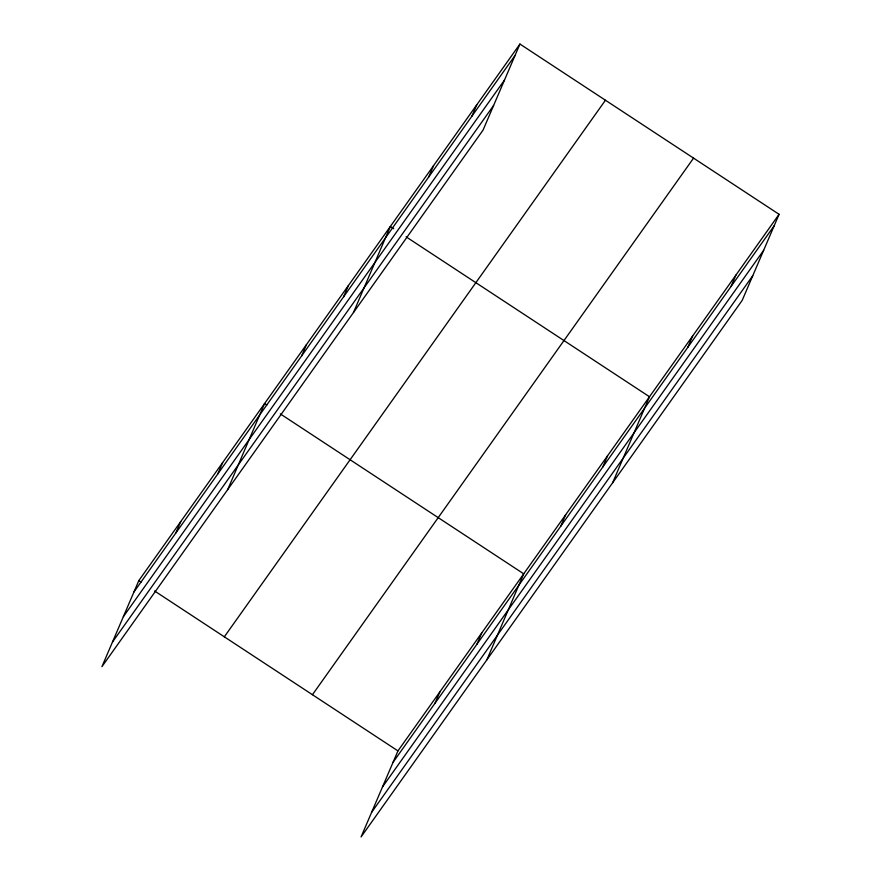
<?xml version="1.0" encoding="UTF-8"?>
<svg xmlns="http://www.w3.org/2000/svg" width="881" height="881" viewBox="0 0 881 881"><rect width="100%" height="100%" fill="white"/><g stroke="black" fill="none" stroke-linecap="round" stroke-linejoin="round"><path stroke-width="1.32" d="M519.933 44.05L138.802 580.634L101.921 666.686L483.052 130.102L519.933 44.05L779.079 214.314L742.198 300.366L361.067 836.95L397.948 750.898L779.079 214.314M175.837 533.005L180.726 521.607M217.761 473.978L222.651 462.58M227.694 489.605L264.575 403.553L266.822 405.04M301.61 355.935L306.5 344.537M343.535 296.908L348.424 285.51M353.468 312.535L390.349 226.483L393.719 228.708M428.662 177.07L433.54 165.672M471.853 116.259L476.742 104.861M434.983 703.28L439.872 691.871M476.907 644.253L481.797 632.855M486.841 659.88L523.721 573.828L280.334 413.905M560.757 526.199L565.646 514.801M602.681 467.183L607.571 455.774M612.614 482.81L649.495 396.758L406.097 236.835M687.808 347.345L692.686 335.947M730.999 286.534L735.888 275.136M133.912 592.032L515.044 55.448M123.362 616.667L504.483 80.083M112.482 642.051L493.613 105.467M224.325 636.82L605.445 100.236M312.436 694.713L693.556 158.128M393.069 762.296L774.19 225.723M382.508 786.931L763.629 250.358M371.628 812.315L752.759 275.731M138.802 580.634L141.059 582.11M154.56 590.975L397.948 750.898"/></g></svg>
